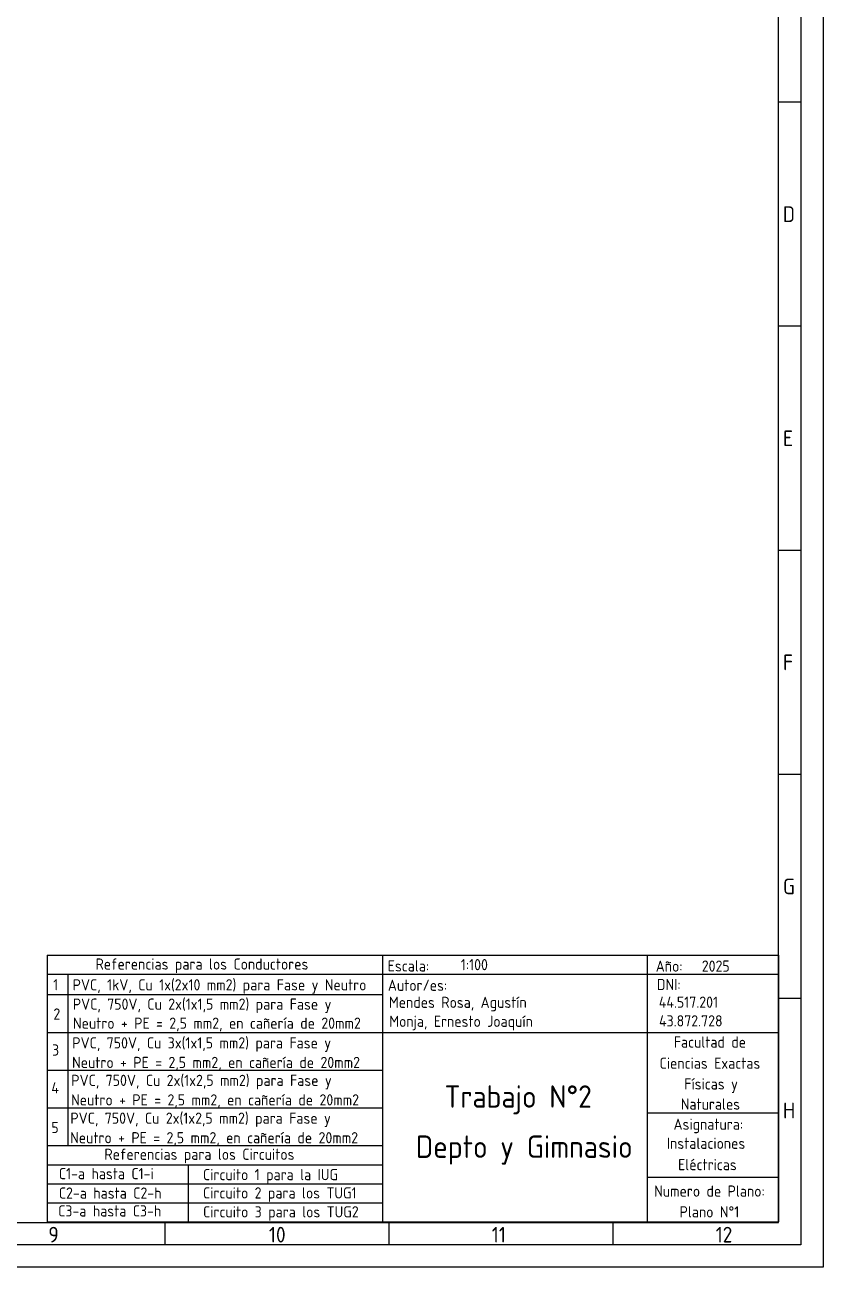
# Model space of a CAD drawing. Header units: millimetres. Extents: x -269 to 325, y -184 to 236.
# Drawn here: x 146.3 to 324.6, y -183.7 to 93.5 of the extents above; entities that cross this region are included whole.
import ezdxf
from ezdxf.enums import TextEntityAlignment as Align

# ---------------------------------------------------------------- set-up
doc = ezdxf.new("R2010")
doc.units = ezdxf.units.MM
for name, color, linetype in [('025', 1, 'Continuous'), ('035', 5, 'Continuous'), ('05', 6, 'Continuous'), ('07', 7, 'Continuous')]:
    doc.layers.add(name, color=color, linetype=linetype)
doc.styles.add('ISO Proportional', font='isocp.shx')
doc.styles.get("Standard").update_dxf_attribs({"font": 'arial.ttf'})

# ---------------------------------------------------------------- blocks, each defined once
blk = doc.blocks.new('DIN_border_a2')
at = {"layer": '035'}
for p, q in [((584, 10), (584, 410)), ((588.98, 260), (584, 260)), ((588.98, 210), (584, 210)), ((589, 159.96), (584.02, 159.96)), ((589, 109.96), (584.02, 109.96)), ((589, 59.96), (584.02, 59.96)), ((10, 10), (584, 10)), ((447, 10), (447, 5)), ((497, 10), (497, 5)), ((547, 10), (547, 5))]:
    blk.add_line(p, q, dxfattribs=at)
blk.add_lwpolyline([(0, 420), (594, 420), (594, 0), (0, 0)], close=True, dxfattribs=at)
at = {"layer": '07'}
blk.add_lwpolyline([(5, 415), (589, 415), (589, 5), (5, 5)], close=True, dxfattribs=at)
at = {"layer": '035', "style": 'ISO Proportional'}
for s, p in [('D', (585, 233.25)), ('E', (585.02, 183.22)), ('F', (585.02, 133.22)), ('G', (585.02, 83.22)), ('H', (585.02, 33.22)), ('9', (420.96, 5.5)), ('10', (470.22, 5.5)), ('11', (519.99, 5.5)), ('12', (569.99, 5.5))]:
    blk.add_text(s, height=3.5, dxfattribs=at).set_placement(p)
blk = doc.blocks.new('DIN_tblock_a2')
at = {"layer": '035'}
for p, q in [((-163.96, 55.25), (-0.66, 55.25)), ((-163.96, 50.73), (-89.06, 50.73)), ((-163.96, 42.25), (-89.06, 42.25)), ((-163.96, 33.88), (-89.06, 33.88)), ((-163.96, 25.44), (-89.06, 25.44)), ((-30.02, 24.29), (-0.71, 24.29)), ((-163.95, 17), (-89.06, 17)), ((-163.97, 12.75), (-89.06, 12.75)), ((-163.95, 8.5), (-89.08, 8.5)), ((-29.85, 10), (-0.57, 10)), ((-163.96, 4.25), (-89.06, 4.25))]:
    blk.add_line(p, q, dxfattribs=at)
at = {"layer": '07'}
for p, q in [((-163.96, 59.5), (-163.96, 0)), ((-163.96, 59.5), (-0.66, 59.5)), ((-89.06, 59.5), (-89.06, -0.1)), ((-29.95, 59.5), (-29.95, -0.01)), ((-0.66, 59.5), (-0.66, 0)), ((-159.4, 55.25), (-159.4, 17)), ((-89.06, 42.25), (-0.66, 42.25)), ((-132.5, 12.64), (-132.5, 0)), ((-163.96, 0), (-0.66, 0))]:
    blk.add_line(p, q, dxfattribs=at)
at = {"layer": '025', "style": 'ISO Proportional'}
for s, p in [('Referencias para los Conductores', (-153.2, 56.28)), ('Escala:', (-87.93, 55.86)), ('Año:   2025', (-28.07, 55.82)), ('1', (-162.64, 51.67)), ('PVC, 1kV, Cu 1x(2x10 mm2) para Fase y Neutro', (-158.29, 51.64)), ('Autor/es:', (-87.9, 51.54)), ('DNI:', (-27.83, 51.72)), ('PVC, 750V, Cu 2x(1x1,5 mm2) para Fase y', (-158.26, 47.33)), ('2', (-162.59, 45.13)), ('Neutro + PE = 2,5 mm2, en cañería de 20mm2', (-158.23, 43.08)), ('3', (-162.89, 37.09)), ('PVC, 750V, Cu 3x(1x1,5 mm2) para Fase y', (-158.37, 38.68)), ('Facultad de', (-24.04, 38.87)), ('Neutro + PE = 2,5 mm2, en cañería de 20mm2', (-158.42, 34.32)), ('Ciencias Exactas', (-27.21, 34.15)), ('4', (-163.05, 28.65)), ('PVC, 750V, Cu 2x(1x2,5 mm2) para Fase y', (-158.6, 30.32)), ('Físicas y', (-21.7, 29.52)), ('Neutro + PE = 2,5 mm2, en cañería de 20mm2', (-158.64, 25.96)), ('Naturales', (-22.48, 25.03)), ('5', (-163.07, 19.79)), ('PVC, 750V, Cu 2x(1x2,5 mm2) para Fase y', (-158.8, 21.88)), ('Asignatura:', (-24.1, 20.53)), ('Neutro + PE = 2,5 mm2, en cañería de 20mm2', (-158.85, 17.52)), ('Instalaciones', (-25.6, 16.27)), ('Referencias para los Circuitos', (-151.21, 13.82)), ('Eléctricas', (-23.08, 11.51)), ('C1-a hasta C1-i', (-161.38, 9.5)), ('Circuito 1 para la IUG', (-129.18, 9.28)), ('C2-a hasta C2-h', (-161.38, 5.17)), ('Circuito 2 para los TUG1', (-129.18, 5.2)), ('Numero de Plano:', (-28.42, 5.61)), ('C3-a hasta C3-h', (-161.53, 1.18)), ('Circuito 3 para los TUG2', (-129.17, 0.98)), ('Plano N°1', (-22.74, 0.98))]:
    blk.add_text(s, height=2.5, dxfattribs=at).set_placement(p)
at = {"layer": '05', "style": 'ISO Proportional'}
blk.add_attdef('NUMERODELTP', text='', height=5, dxfattribs=at).set_placement((-59.48, 33.92), align=Align.MIDDLE)
at = {"layer": '05', "lineweight": 30, "flags": 104}
blk.add_attdef('NOMBREDELTP', text='', height=5, dxfattribs=at).set_placement((-60.23, 27.03), align=Align.TOP_CENTER)
at = {"layer": '05', "style": 'ISO Proportional', "flags": 1}
blk.add_attdef('NOMBREDELTP2', text='', height=5, dxfattribs=at).set_placement((-59.48, 15.55), align=Align.MIDDLE)

msp = doc.modelspace()

# ---------------------------------------------------------------- block references
msp.add_blockref('DIN_border_a2', (-269.43, -183.719))
ref = msp.add_blockref('DIN_tblock_a2', (315.247, -173.599))
ref.add_attrib('MAßSTAB', '1:100', (243.639, -117.457), dxfattribs={"layer": '025', "height": 2.5, "style": 'ISO Proportional'})
ref.add_attrib('BENENNUNG', 'Trabajo N°2', dxfattribs={"layer": '05', "height": 5, "style": 'ISO Proportional'}).set_placement((256.459, -146.385), align=Align.MIDDLE)
ref.add_attrib('NAME', 'Mendes Rosa, Agustín', (227.589, -125.863), dxfattribs={"layer": '025', "height": 2.5, "style": 'ISO Proportional'})
ref.add_attrib('NAME', 'Monja, Ernesto Joaquín', (227.677, -130.104), dxfattribs={"layer": '025', "height": 2.5, "style": 'ISO Proportional'})
ref.add_attrib('BEARBEIT.', '43.872.728', (287.916, -130.001), dxfattribs={"layer": '025', "height": 2.5, "style": 'ISO Proportional'})
ref.add_attrib('GEPRÜFT', '44.517.201', (287.862, -125.832), dxfattribs={"layer": '025', "height": 2.5, "style": 'ISO Proportional'})
ref.add_attrib('ZEICHNUNGSNUMMER', 'Depto y Gimnasio', dxfattribs={"layer": '05', "height": 5, "style": 'ISO Proportional'}).set_placement((257.801, -157.58), align=Align.MIDDLE)

doc.saveas('drawing.dxf')
